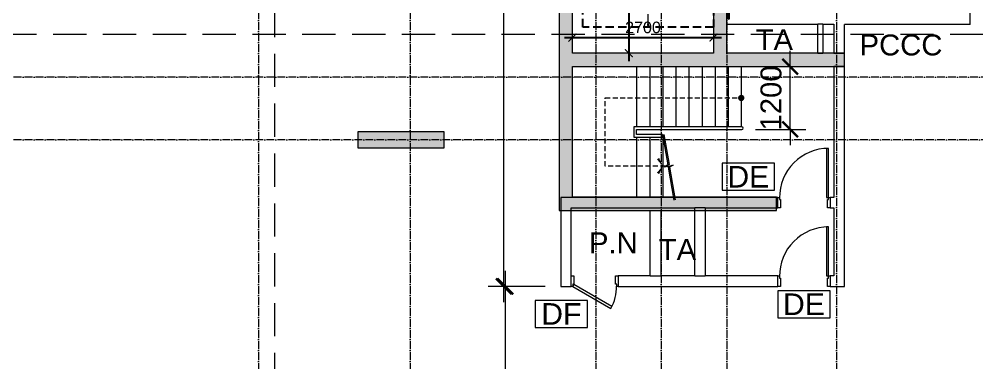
# Model space of a CAD drawing. Header units: millimetres. Extents: x -55734 to 118445, y -16290 to 119028.
# Drawn here: x 12428 to 30731, y 13641 to 20205 of the extents above; entities that cross this region are included whole.
import ezdxf
from ezdxf.enums import TextEntityAlignment as Align

# ---------------------------------------------------------------- set-up
doc = ezdxf.new("R2010")
doc.units = ezdxf.units.MM
for name, pattern in [('CENTERX2', [4, 2.5, -0.5, 0.5, -0.5]), ('CGXD', [18, 4, -2, 4, -2, 4, -2]), ('Grid Line', [4.2, 3, -0.6, 0, -0.6]), ('HIDDEN', [0.375, 0.25, -0.125]), ('HIDDEN2', [4.7625, 3.175, -1.5875]), ('HIDDENX2', [0.75, 0.5, -0.25])]:
    doc.linetypes.add(name, pattern=pattern)
doc.layers.get('Defpoints').update_dxf_attribs({"color": 230})
for name, color, linetype, lineweight in [('CHU', 181, 'Continuous', 5), ('CUA', 31, 'Continuous', 9), ('DIM', 1, 'Continuous', 5), ('Duong Ranh', 83, 'CGXD', 50), ('GRA', 211, 'Continuous', 9), ('HATCH-1', 8, 'Continuous', 5), ('KI-HIEU-1', 151, 'Continuous', 9), ('NET-CAT', 3, 'Continuous', 15), ('NET-THAY', 2, 'Continuous', 9), ('NET-THAY-2', 55, 'Continuous', 13), ('THIET-BI-1', 26, 'Continuous', 5), ('TRUC', 225, 'Continuous', 5), ('X-COT HAM$0$LC.HA', 8, 'Continuous', 9), ('Y-GHI CHU PCCC$0$Z-CT1-GHI CHU TT$0$KI-HIEU', 6, 'Continuous', 13)]:
    doc.layers.add(name, color=color, linetype=linetype, lineweight=lineweight)
doc.styles.add('Arial_3', font='arial_0.ttf', dxfattribs={"height": 500})
doc.styles.add('Arial_4', font='arial_0.ttf', dxfattribs={"height": 400})
doc.styles.add('hoistway plan', font='chhbg.shx', dxfattribs={"height": 45})
doc.styles.add('TA1', font='arial_0.ttf')
doc.styles.add('Y-GHI CHU PCCC$0$Arial', font='arial_0.ttf')
doc.dimstyles.new('D_100', dxfattribs={"dimtxt": 220, "dimasz": 150, "dimexe": 150, "dimexo": 150, "dimgap": 80, "dimtad": 1, "dimdec": 0, "dimzin": 9, "dimtxsty": 'TA1', "dimblk": 'ARCHTICK', "dimcen": 1, "dimdle": 150, "dimclrd": 256, "dimclre": 256, "dimclrt": 7, "dimadec": 0, "dimazin": 0, "dimtfac": 1, "dimtdec": 0, "dimtix": 1, "dimtmove": 1, "dimatfit": 3, "dimfxl": 0, "dimtolj": 1, "dimtzin": 0, "dimlwd": -1, "dimlwe": -1, "dimarcsym": 0})
doc.dimstyles.new('D_200_KTx2', dxfattribs={"dimtxt": 400, "dimasz": 300, "dimexe": 300, "dimexo": 300, "dimgap": 160, "dimtad": 1, "dimdec": 0, "dimzin": 9, "dimtxsty": 'TA1', "dimblk": 'ARCHTICK', "dimcen": 1, "dimdle": 300, "dimclrd": 256, "dimclre": 256, "dimclrt": 7, "dimadec": 0, "dimazin": 0, "dimtfac": 1, "dimtdec": 0, "dimtix": 1, "dimtmove": 1, "dimatfit": 3, "dimldrblk": 'ARCHTICK', "dimfxl": 0, "dimtolj": 1, "dimtzin": 0, "dimlwd": -1, "dimlwe": -1, "dimarcsym": 0})
doc.dimstyles.new('hoistway plan', dxfattribs={"dimtxt": 45, "dimasz": 17, "dimexe": 15, "dimexo": 20, "dimgap": 25, "dimtad": 1, "dimdec": 0, "dimzin": 0, "dimdsep": 46, "dimtxsty": 'hoistway plan', "dimblk": 'DOT', "dimcen": 50, "dimclrd": 8, "dimclre": 8, "dimclrt": 3, "dimadec": 0, "dimazin": 0, "dimtfac": 1, "dimtdec": 0, "dimtmove": 1, "dimatfit": 3, "dimfxl": 0, "dimtolj": 1, "dimtzin": 0, "dimarcsym": 0})

# ---------------------------------------------------------------- blocks, each defined once
blk = doc.blocks.new('CUA 1 CANH MO - 2 - Type 1000-1152409-MẶT BẰNG HẦM 2')
at = {"layer": 'CUA', "lineweight": 5}
for p, q in [((-399, -102), (-399, 98)), ((-399, 98), (-349, 98)), ((-349, 98), (-349, -61)), ((551, 98), (601, 98)), ((551, -61), (551, 98)), ((601, 98), (601, -102)), ((-369, -102), (-399, -102)), ((-369, -61), (-369, -102)), ((-349, -61), (-369, -61)), ((571, -61), (551, -61)), ((571, -102), (571, -61)), ((601, -102), (571, -102))]:
    blk.add_line(p, q, dxfattribs=at)
at = {"layer": 'CUA'}
for p, q in [((-328, -102), (-368, -102)), ((-368, -102), (-368, -1040)), ((-328, -1040), (-328, -102)), ((-368, -1040), (-328, -1040))]:
    blk.add_line(p, q, dxfattribs=at)
at = {"layer": 'CUA', "lineweight": 5}
blk.add_arc((-368, -102), 938, 270, 0.5, dxfattribs=at)
blk = doc.blocks.new('CUA 1 CANH MO - 2 - Type 1-1152400-MẶT BẰNG HẦM 2')
at = {"layer": 'CUA', "lineweight": 5}
for p, q in [((-349, -102), (-349, 98)), ((-349, 98), (-299, 98)), ((-299, 98), (-299, -61)), ((501, 98), (551, 98)), ((501, -61), (501, 98)), ((551, 98), (551, -102)), ((-319, -102), (-349, -102)), ((-319, -61), (-319, -102)), ((-299, -61), (-319, -61)), ((521, -61), (501, -61)), ((521, -102), (521, -61)), ((551, -102), (521, -102))]:
    blk.add_line(p, q, dxfattribs=at)
at = {"layer": 'CUA'}
for p, q in [((-298, -68), (-318, -102)), ((-318, -102), (408, -521)), ((428, -487), (-298, -68)), ((408, -521), (428, -487))]:
    blk.add_line(p, q, dxfattribs=at)
at = {"layer": 'CUA', "lineweight": 5}
blk.add_arc((-318, -102), 838, 330, 0.5, dxfattribs=at)
blk = doc.blocks.new('_ArchTick')
at = {"color": 0, "const_width": 0.15}
blk.add_lwpolyline([(-0.5, -0.5), (0.5, 0.5)], dxfattribs=at)
blk = doc.blocks.new('*D17')
at = {"layer": 'Defpoints', "color": 0, "transparency": 16777216}
for p in [(26201, 19300), (27164, 19300), (26201, 18100)]:
    blk.add_point(p, dxfattribs=at)
at = {"layer": 'DIM', "transparency": 16777216}
for p, q in [((27164, 19300), (27164, 19600)), ((26501, 19300), (27464, 19300)), ((27164, 18100), (27164, 19300)), ((26501, 18100), (27464, 18100)), ((27164, 18100), (27164, 17800))]:
    blk.add_line(p, q, dxfattribs=at)
at = {"layer": 'DIM', "transparency": 16777216, "xscale": 300, "yscale": 300, "zscale": 300}
for p, rotation in [((27164, 19300), 270), ((27164, 18100), 90)]:
    blk.add_blockref('_ArchTick', p, dxfattribs=dict(at, rotation=rotation))
at = {"layer": 'DIM', "color": 7, "transparency": 16777216, "insert": (26799, 18700), "char_height": 400, "attachment_point": 5, "rotation": 90, "style": 'TA1'}
blk.add_mtext('\\A1;1200', dxfattribs=at)
blk = doc.blocks.new('_DOT')
at = {"color": 0, "linetype": 'ByBlock'}
blk.add_line((-0.5, 0), (-1, 0), dxfattribs=at)
at = {"color": 0, "linetype": 'ByBlock', "const_width": 0.5}
blk.add_lwpolyline([(-0.25, 0, 1), (0.25, 0, 1)], format="xyb", close=True, dxfattribs=at)
blk = doc.blocks.new('*D43')
at = {"layer": 'Defpoints', "transparency": 16777216}
blk.add_line((1329, 5700), (1329, 2850), dxfattribs=at)
at = {"layer": 'Defpoints', "color": 0, "transparency": 16777216}
for p in [(1329, 5550), (1329, 3000), (1329, 3000)]:
    blk.add_point(p, dxfattribs=at)
at = {"layer": 'Defpoints', "transparency": 16777216, "xscale": 150, "yscale": 150, "zscale": 150}
for p, rotation in [((1329, 5550), 89.99999999999993), ((1329, 3000), 269.9999999999999)]:
    blk.add_blockref('_ArchTick', p, dxfattribs=dict(at, rotation=rotation))
at = {"layer": 'Defpoints', "color": 7, "transparency": 16777216, "insert": (944, 4225), "char_height": 220, "attachment_point": 5, "rotation": 90, "style": 'TA1'}
blk.add_mtext('\\A1;2550', dxfattribs=at)
blk = doc.blocks.new('*D44')
at = {"layer": 'Defpoints', "transparency": 16777216}
blk.add_line((100, 3301), (3100, 3301), dxfattribs=at)
at = {"layer": 'Defpoints', "color": 0, "transparency": 16777216}
for p in [(250, 3301), (2950, 3301), (2950, 3301)]:
    blk.add_point(p, dxfattribs=at)
at = {"layer": 'Defpoints', "transparency": 16777216, "xscale": 150, "yscale": 150, "zscale": 150}
for p, rotation in [((250, 3301), 179.9999999999999), ((2950, 3301), 359.9999999999999)]:
    blk.add_blockref('_ArchTick', p, dxfattribs=dict(at, rotation=rotation))
at = {"layer": 'Defpoints', "color": 7, "transparency": 16777216, "insert": (1600, 3493), "char_height": 220, "attachment_point": 5, "style": 'TA1'}
blk.add_mtext('\\A1;2700', dxfattribs=at)
blk = doc.blocks.new('*U53')
for points in [[(-1219, 50), (-50, 50), (0, -100), (0, 200), (50, 50), (1320, 50)], [(-1219, 0), (-50, 0), (0, -150), (0, 150), (50, 0), (1320, 0)]]:
    blk.add_lwpolyline(points)
blk = doc.blocks.new('A$C51DB3DEF')
blk.add_lwpolyline([(3210, -1150), (1150, -1150), (1150, -1350), (1703, -1350), (1694, -1300), (1200, -1300), (1200, -1200), (3210, -1200, 1)], format="xyb", close=True)
at = {"layer": 'HATCH-1', "linetype": 'HIDDENX2', "ltscale": 100, "const_width": 60}
blk.add_lwpolyline([(3200, -630, -1), (3200, -570, -1)], format="xyb", close=True, dxfattribs=at)
at = {"layer": 'HATCH-1', "linetype": 'HIDDEN2', "ltscale": 30}
blk.add_lwpolyline([(1750, -1900), (600, -1900), (600, -600), (3200, -600)], dxfattribs=at)
at = {"layer": 'HATCH-1'}
blk.add_lwpolyline([(1609, -1759, 50, 0, 0), (1700, -1900, 0, 50, 0), (1609, -2041, 50, 50, 0)], format="xyseb", dxfattribs=at)
at = {"layer": 'NET-THAY-2'}
for p, q in [((1200, 0), (1200, -1150)), ((1450, 0), (1450, -1150)), ((1700, 0), (1700, -1150)), ((1950, 0), (1950, -1150)), ((2200, 0), (2200, -1150)), ((2450, 0), (2450, -1150)), ((2700, 0), (2700, -1150)), ((2950, 0), (2950, -1150)), ((3200, 0), (3200, -1150)), ((1200, -1350), (1200, -2500)), ((1450, -1350), (1450, -2500)), ((1700, -1350), (1700, -2500))]:
    blk.add_line(p, q, dxfattribs=at)
at = {"layer": 'HATCH-1', "xscale": 0.4999999999999998, "yscale": 0.4999999999999998, "zscale": 0.4999999999999998, "rotation": 280}
blk.add_blockref('*U53', (1800, -1900), dxfattribs=at)
blk = doc.blocks.new('*D63')
at = {"layer": 'Defpoints', "color": 0, "transparency": 16777216}
for p in [(22778, 15100), (21718, 1803), (22778, 1803)]:
    blk.add_point(p, dxfattribs=at)
at = {"layer": 'DIM', "transparency": 16777216}
for p, q in [((21718, 15400), (21718, 1503)), ((22478, 15100), (21418, 15100)), ((22478, 1803), (21418, 1803))]:
    blk.add_line(p, q, dxfattribs=at)
at = {"layer": 'DIM', "transparency": 16777216, "xscale": 300, "yscale": 300, "zscale": 300}
for p, rotation in [((21718, 15100), 90), ((21718, 1803), 270)]:
    blk.add_blockref('_ArchTick', p, dxfattribs=dict(at, rotation=rotation))
at = {"layer": 'DIM', "color": 7, "transparency": 16777216, "insert": (21353, 8452), "char_height": 400, "attachment_point": 5, "rotation": 90, "style": 'TA1', "bg_fill": 3, "box_fill_scale": 1.1, "bg_fill_color": 256, "bg_fill_true_color": 13158600, "bg_fill_transparency": 0}
blk.add_mtext('\\A1;13297', dxfattribs=at)
blk = doc.blocks.new('*D65')
at = {"layer": 'Defpoints', "color": 0, "transparency": 16777216}
for p in [(21690, 31300), (22778, 31300), (22778, 15100)]:
    blk.add_point(p, dxfattribs=at)
at = {"layer": 'DIM', "transparency": 16777216}
for p, q in [((21690, 14800), (21690, 31600)), ((22478, 31300), (21390, 31300)), ((22478, 15100), (21390, 15100))]:
    blk.add_line(p, q, dxfattribs=at)
at = {"layer": 'DIM', "transparency": 16777216, "xscale": 300, "yscale": 300, "zscale": 300}
for p, rotation in [((21690, 31300), 90), ((21690, 15100), 270)]:
    blk.add_blockref('_ArchTick', p, dxfattribs=dict(at, rotation=rotation))
at = {"layer": 'DIM', "color": 7, "transparency": 16777216, "insert": (21326, 23200), "char_height": 400, "attachment_point": 5, "rotation": 90, "style": 'TA1', "bg_fill": 3, "box_fill_scale": 1.1, "bg_fill_color": 256, "bg_fill_true_color": 13158600, "bg_fill_transparency": 0}
blk.add_mtext('\\A1;16200', dxfattribs=at)
blk = doc.blocks.new('ALC1807-ASCENT PLAZA-KET CAU_rvt-1-MẶT BẰNG HẦM 1')
at = {"layer": 'X-COT HAM$0$LC.HA'}
h = blk.add_hatch(color=256, dxfattribs=at)
h.dxf.hatch_style = 1
h.paths.add_polyline_path([(20551, 17750), (20551, 18050), (18901, 18050), (18901, 17750)])
at = {"ltscale": 1000}
blk.add_lwpolyline([(20551, 17750), (20551, 18050), (18901, 18050), (18901, 17750)], close=True, dxfattribs=at)
blk = doc.blocks.new('Y-GHI CHU PCCC$0$A$C53D4240F')
at = {"color": 8, "ltscale": 30}
blk.add_lwpolyline([(-266.7, -137.5), (266.7, -137.5), (266.7, 137.5), (-266.7, 137.5)], close=True, dxfattribs=at)
at = {"color": 8, "style": 'Y-GHI CHU PCCC$0$Arial'}
blk.add_text('DE', height=220, dxfattribs=at).set_placement((0, 0), align=Align.MIDDLE_CENTER)
blk = doc.blocks.new('Y-GHI CHU PCCC$0$A$C67775D76')
at = {"color": 8, "ltscale": 30}
blk.add_lwpolyline([(-266.7, -137.5), (266.7, -137.5), (266.7, 137.5), (-266.7, 137.5)], close=True, dxfattribs=at)
at = {"color": 8, "style": 'Y-GHI CHU PCCC$0$Arial'}
blk.add_text('DF', height=220, dxfattribs=at).set_placement((0, 0), align=Align.MIDDLE_CENTER)
blk = doc.blocks.new('P15_1000kg_1.75_2S_900_1100x2100_Side_1850x2530_1850x2530_OH-4630_PIT-1410')
h = blk.add_hatch()
h.set_pattern_fill('ANSI31', color=256, scale=50, angle=90, style=0)
h.set_pattern_definition([(225, (-50646.326, 22192.5385), (4.4194174, -4.4194174), [])])
h.paths.add_polyline_path([(740, 1769), (742, 1769), (742, 1741, 0.414214), (750, 1733), (795, 1733, -0.414214), (800, 1728), (800, 1722, -0.414214), (795, 1717), (750, 1717, 0.414214), (742, 1709), (742, 1682), (740, 1682), (740, 1710, -0.414214), (749, 1719), (794, 1719, 0.414214), (798, 1723), (798, 1727, 0.414214), (794, 1731), (749, 1731, -0.414214), (740, 1740)])
h = blk.add_hatch()
h.set_pattern_fill('ANSI31', color=256, scale=50, angle=90, style=0)
h.set_pattern_definition([(315, (-55417.6614, 22192.5385), (-4.4194174, -4.4194174), [])])
h.paths.add_polyline_path([(1760, 1769), (1758, 1769), (1758, 1741, -0.414214), (1750, 1733), (1705, 1733, 0.414214), (1700, 1728), (1700, 1722, 0.414214), (1705, 1717), (1750, 1717, -0.414214), (1758, 1709), (1758, 1682), (1760, 1682), (1760, 1710, 0.414214), (1751, 1719), (1706, 1719, -0.414214), (1702, 1723), (1702, 1727, -0.414214), (1706, 1731), (1751, 1731, 0.414214), (1760, 1740)])
h = blk.add_hatch()
h.set_pattern_fill('ANSI31', color=256, scale=50, angle=90, style=0)
h.set_pattern_definition([(225, (-52820.642, 26011.539), (-4.4194174, 4.4194174), [])])
h.paths.add_polyline_path([(1247, -219, 0.227735), (1246, -218, -0.227735), (1245, -216), (1245, -190, -0.414214), (1247, -188), (1253, -188, -0.414214), (1255, -190), (1255, -216, -0.227735), (1254, -218, 0.227735), (1254, -219), (1254, -241, 0.414214), (1256, -243), (1286, -243, -0.414214), (1288, -245), (1288, -250), (1213, -250), (1213, -245, -0.414214), (1215, -243), (1245, -243, 0.414214), (1247, -241)])
at = {"linetype": 'CENTERX2', "ltscale": 100}
for p, q in [((1812, 1725), (689, 1725)), ((1250, -250), (1250, 1800)), ((2385, 194), (115, 1356)), ((115, 194), (2385, 1356)), ((175, 775), (2450, 775))]:
    blk.add_line(p, q, dxfattribs=at)
for p, q in [((740, 1769), (740, 1740)), ((742, 1769), (740, 1769)), ((740, 1682), (740, 1710)), ((742, 1682), (740, 1682)), ((742, 1769), (742, 1741)), ((742, 1709), (742, 1682)), ((749, 1731), (794, 1731)), ((749, 1719), (794, 1719)), ((750, 1733), (795, 1733)), ((750, 1717), (795, 1717)), ((798, 1727), (798, 1723)), ((800, 1728), (800, 1722)), ((1700, 1728), (1700, 1722)), ((1702, 1727), (1702, 1723)), ((1750, 1733), (1705, 1733)), ((1750, 1717), (1705, 1717)), ((1751, 1731), (1706, 1731)), ((1751, 1719), (1706, 1719)), ((1758, 1769), (1760, 1769)), ((1758, 1769), (1758, 1741)), ((1758, 1709), (1758, 1682)), ((1758, 1682), (1760, 1682)), ((1760, 1769), (1760, 1740)), ((1760, 1682), (1760, 1710)), ((0, 1325), (30, 1260)), ((30, 1225), (30, 325)), ((85, 1225), (85, 325)), ((115, 1225), (115, 325)), ((115, 1225), (115, 325)), ((175, 1225), (175, 325)), ((255, 1260), (245, 1260)), ((135, 775), (170, 775)), ((135, 775), (170, 775)), ((0, 225), (30, 290)), ((255, 290), (245, 290)), ((1213, -250), (1213, -245)), ((1288, -250), (1213, -250)), ((1215, -243), (1245, -243)), ((1245, -216), (1245, -190)), ((1253, -188), (1247, -188)), ((1247, -219), (1247, -241)), ((1254, -219), (1254, -241)), ((1255, -216), (1255, -190)), ((1286, -243), (1256, -243)), ((1288, -250), (1288, -245))]:
    blk.add_line(p, q)
at = {"ltscale": 100}
for p, q in [((820, 1660), (1680, 1790)), ((1680, 1660), (820, 1790))]:
    blk.add_line(p, q, dxfattribs=at)
at = {"linetype": 'HIDDEN', "ltscale": 150}
for p, q in [((175, 1356), (175, 1260)), ((175, 290), (175, 194))]:
    blk.add_line(p, q, dxfattribs=at)
for points in [[(820, 1660), (1680, 1660), (1680, 1790), (820, 1790)], [(0, 1225), (0, 1275), (-50, 1275), (-50, 1225)], [(0, 275), (0, 325), (-50, 325), (-50, 275)], [(215, 248), (215, 293), (255, 293), (255, 248)], [(255, 243), (255, 298), (257, 298), (257, 243)]]:
    blk.add_lwpolyline(points, close=True)
for points in [[(30, 1248), (30, 1515), (85, 1515), (85, 1225)], [(115, 325), (115, 85), (175, 85), (175, 194), (2385, 194), (2385, 1356), (175, 1356), (175, 1515), (115, 1515), (115, 1515)], [(115, 1515), (115, 1225)], [(185, 1260), (175, 1260), (175, 1225), (255, 1225), (255, 1260), (255, 1325), (2355, 1325), (2355, 225), (255, 225), (255, 290), (255, 325), (175, 325), (175, 290), (185, 290)], [(-20, 1260), (-20, 1225), (30, 1225), (30, 1260), (15, 1260), (15, 1255), (25, 1255), (25, 1230), (-15, 1230), (-15, 1255), (-5, 1255), (-5, 1260), (-20, 1260)], [(70, 775), (35, 775), (35, 1260), (70, 1260), (70, 290), (35, 290), (35, 775)], [(170, 775), (135, 775), (135, 1260), (170, 1260), (170, 290), (135, 290), (135, 775)], [(-20, 290), (-20, 325), (30, 325), (30, 290), (15, 290), (15, 295), (25, 295), (25, 320), (-15, 320), (-15, 295), (-5, 295), (-5, 290), (-20, 290)], [(85, 325), (85, 85), (30, 85), (30, 290)]]:
    blk.add_lwpolyline(points)
at = {"ltscale": 100}
for centre in [(1250, 1725), (1250, 775)]:
    blk.add_circle(centre, 23.8, dxfattribs=at)
for centre, radius, start, end in [((749, 1740), 9, 180, 270), ((749, 1710), 9, 90, 180), ((750, 1741), 8, 180, 270), ((750, 1709), 8, 90, 180), ((794, 1727), 4, 0, 90), ((794, 1723), 4, 270, 0), ((795, 1728), 5, 0, 90), ((795, 1722), 5, 270, 0), ((1705, 1728), 5, 90, 180), ((1705, 1722), 5, 180, 270), ((1706, 1727), 4, 90, 180), ((1706, 1723), 4, 180, 270), ((1750, 1741), 8, 270, 0), ((1750, 1709), 8, 0, 90), ((1751, 1740), 9, 270, 0), ((1751, 1710), 9, 0, 90), ((1215, -245), 2, 90, 180), ((1247, -190), 2, 90, 180), ((1247, -216), 2, 180, 231.3178), ((1245, -241), 2, 270, 0), ((1245, -219), 2, 0, 51.3178), ((1253, -190), 2, 0, 90), ((1253, -216), 2, 308.6822, 0), ((1256, -219), 2, 128.6822, 180), ((1256, -241), 2, 180, 270), ((1286, -245), 2, 0, 90)]:
    blk.add_arc(centre, radius, start, end)
at = {"layer": 'Defpoints', "linetype": 'HIDDEN2', "ltscale": 50}
blk.add_lwpolyline([(0, -250), (2500, -250), (2500, 1800), (0, 1800)], close=True, dxfattribs=at)
at = {"layer": 'Defpoints'}
blk.add_text('1000kg_2.0_900_1100x2100_2050-2500_OH-4850_PIT-1650', height=20, dxfattribs=at).set_placement((1418, 250))
for points in [[(52, 1065), (52, 866)], [(152, 1065), (152, 866)], [(52, 485), (52, 684)], [(152, 485), (152, 684)]]:
    blk.add_leader(points, dimstyle='hoistway plan', override={"dimasz": 40, "dimtad": 0, "dimclrd": 256})
blk = doc.blocks.new('A$C18732D84')
at = {"layer": 'GRA', "transparency": 33554687}
h = blk.add_hatch(dxfattribs=at)
h.set_pattern_fill('ANSI37', color=159, scale=50, angle=180, style=0)
h.set_pattern_definition([(225, (279041.963, 8289.836), (4.41941738, -4.41941738), []), (315, (279041.963, 8289.836), (4.41941738, 4.41941738), [])])
h.paths.add_polyline_path([(3250, 3925), (3250, 3650), (3230, 3650), (3230, 3908.6)])
at = {"layer": 'NET-CAT'}
h = blk.add_hatch(color=256, dxfattribs=at)
h.dxf.hatch_style = 1
h.paths.add_polyline_path([(5450, 10650), (5200, 10650), (5200, 9650), (5450, 9650)], flags=17)
h.paths.add_polyline_path([(5450, 12850), (5200, 12850), (5200, 11850), (5450, 11850)], flags=17)
h.paths.add_polyline_path([(5450, 8450), (5200, 8450), (5200, 7450), (5450, 7450)], flags=17)
h.paths.add_polyline_path([(5450, 6250), (5200, 6250), (5200, 5800), (3000, 5800), (3000, 14500), (5200, 14500), (5200, 14050), (5450, 14050), (5450, 14750), (2750, 14750), (2750, 7850), (2350, 7850), (2350, 7600), (2750, 7600), (2750, 5800), (950, 5800), (950, 7600), (1350, 7600), (1350, 7850), (700, 7850), (700, 5800), (0, 5800), (0, 0), (4150, 0), (4150, 250), (250, 250), (250, 2750), (5450, 2750), (5450, 3000), (3200, 3000), (3200, 3875), (2950, 3875), (2950, 3000), (250, 3000), (250, 5550), (2950, 5550), (2950, 5075), (3200, 5075), (3200, 5550), (5450, 5550)])
at = {"layer": 'GRA'}
blk.add_lwpolyline([(3250, 3925), (3250, 3650), (3230, 3650), (3230, 3908.6)], close=True, dxfattribs=at)
at = {"layer": 'NET-CAT'}
for points in [[(0, 5800), (0, 0), (4150, 0), (4150, 250), (250, 250), (250, 2750), (5450, 2750), (5450, 3000), (3200, 3000), (3200, 3875)], [(2950, 3875), (2950, 3000), (250, 3000), (250, 5550)]]:
    blk.add_lwpolyline(points, dxfattribs=at)
at = {"layer": 'THIET-BI-1', "xscale": -1}
blk.add_blockref('P15_1000kg_1.75_2S_900_1100x2100_Side_1850x2530_1850x2530_OH-4630_PIT-1410', (2950, 3750), dxfattribs=at)
at = {"layer": 'Defpoints'}
dim = blk.add_linear_dim(base=(1328.6, 3000), p1=(1328.6, 5550), p2=(1328.6, 3000), angle=90, dimstyle='D_100', dxfattribs=at)
dim.commit()
dim.dimension.update_dxf_attribs({"geometry": '*D43', "text_midpoint": (1136.2, 4225), "dimtype": 128})
dim = blk.add_linear_dim(base=(2950, 3300.8), p1=(250, 3300.8), p2=(2950, 3300.8), dimstyle='D_100', dxfattribs=at)
dim.commit()
dim.dimension.update_dxf_attribs({"geometry": '*D44', "text_midpoint": (1600, 3493.1)})
blk = doc.blocks.new('A$C2FD36E42')
blk.add_blockref('A$C18732D84', (22350, 16250))

msp = doc.modelspace()

# ---------------------------------------------------------------- linework, layer by layer
at = {"layer": 'KI-HIEU-1', "linetype": 'HIDDEN2', "ltscale": 200}
for p, q in [((17315.5, -12522.7), (17315.5, 48030.3)), ((-24070.5, 19919), (115122.3, 19919))]:
    msp.add_line(p, q, dxfattribs=at)
at = {"layer": 'NET-CAT'}
for p, q in [((30600.9, 20100.3), (30600.9, 24545.4)), ((25950.5, 20109.9), (27690.6, 20109.9)), ((27790.6, 20109.9), (28000.5, 20109.9)), ((28000.5, 20109.9), (28000.5, 19553.3)), ((28200.5, 19553.3), (28200.5, 20100.3)), ((30600.9, 20100.3), (28200.5, 20100.3)), ((28000.5, 19553.3), (28200.5, 19553.3)), ((28000.5, 19303.3), (28000.5, 16799.9)), ((28200.5, 19303.3), (28000.5, 19303.3)), ((28200.5, 15099.9), (28200.5, 19303.3)), ((26928.4, 16799.9), (22778.4, 16799.9)), ((22778.4, 16799.9), (22778.4, 15099.9)), ((26928.4, 16599.9), (26928.4, 16799.9)), ((28000.5, 16799.9), (27928.4, 16799.9)), ((27928.4, 16799.9), (27928.4, 16599.9)), ((22978.4, 16599.9), (25340.5, 16599.9)), ((22978.4, 15099.9), (22978.4, 16599.9)), ((25540.5, 16599.9), (26928.4, 16599.9)), ((27928.4, 16599.9), (28000.5, 16599.9)), ((28000.5, 16599.9), (28000.5, 15299.9)), ((24490.5, 15299.9), (23878.4, 15299.9)), ((23878.4, 15299.9), (23878.4, 15099.9)), ((25340.5, 15299.9), (24690.5, 15299.9)), ((26928.4, 15299.9), (25540.5, 15299.9)), ((26928.4, 15099.9), (26928.4, 15299.9)), ((28000.5, 15299.9), (27928.4, 15299.9)), ((27928.4, 15299.9), (27928.4, 15099.9)), ((22778.4, 15099.9), (22978.4, 15099.9)), ((23878.4, 15099.9), (26928.4, 15099.9)), ((27928.4, 15099.9), (28200.5, 15099.9))]:
    msp.add_line(p, q, dxfattribs=at)
at = {"layer": 'NET-THAY'}
for p, q in [((27690.6, 19553.3), (27690.6, 20109.9)), ((27790.6, 20109.9), (27690.6, 20109.9)), ((27790.6, 20109.9), (27790.6, 19553.3)), ((27690.6, 19553.3), (27790.6, 19553.3)), ((24490.5, 15299.9), (24490.5, 16549.9)), ((24490.5, 16549.9), (24690.5, 16549.9)), ((24690.5, 16549.9), (24690.5, 15299.9)), ((24700.7, 15299.9), (24700.7, 16549.9)), ((25340.5, 15299.9), (25340.5, 16599.9)), ((25540.5, 16599.9), (25340.5, 16599.9)), ((25540.5, 16599.9), (25540.5, 15299.9)), ((24490.5, 15299.9), (24690.5, 15299.9)), ((25340.5, 15299.9), (25540.5, 15299.9))]:
    msp.add_line(p, q, dxfattribs=at)
at = {"layer": 'TRUC', "linetype": 'Grid Line', "ltscale": 50}
for p, q in [((17000.5, 47249.9), (17000.5, -9494.1)), ((19900.5, 47249.9), (19900.5, -9494.1)), ((23450.5, 47249.9), (23450.5, -9494.1)), ((24700.5, 47249.9), (24700.5, -12161.6)), ((25950.5, 47249.9), (25950.5, -9494.1)), ((28050.5, 47249.9), (28050.5, -12161.6))]:
    msp.add_line(p, q, dxfattribs=at)

# ---------------------------------------------------------------- block references
at = {"layer": 'CUA', "rotation": 180}
for p in [(27529.8, 16697.7), (27529.8, 15197.7)]:
    msp.add_blockref('CUA 1 CANH MO - 2 - Type 1000-1152409-MẶT BẰNG HẦM 2', p, dxfattribs=at)
at = {"layer": 'CUA'}
msp.add_blockref('CUA 1 CANH MO - 2 - Type 1-1152400-MẶT BẰNG HẦM 2', (23326.9, 15202.2), dxfattribs=at)
at = {"layer": 'Duong Ranh'}
msp.add_blockref('A$C2FD36E42', (400.5, 303.3), dxfattribs=at)
at = {"layer": 'NET-THAY'}
msp.add_blockref('A$C51DB3DEF', (23028.4, 19299.9), dxfattribs=at)
at = {"layer": 'Y-GHI CHU PCCC$0$Z-CT1-GHI CHU TT$0$KI-HIEU', "color": 8, "xscale": 1.875, "yscale": 1.875, "zscale": 1.875}
for p in [(26363.8, 17195.3), (27426.5, 14760.5)]:
    msp.add_blockref('Y-GHI CHU PCCC$0$A$C53D4240F', p, dxfattribs=at)

# ---------------------------------------------------------------- texts
at = {"layer": 'CHU', "color": 7, "char_height": 400, "attachment_point": 1, "line_spacing_factor": 0.936439}
for s, insert, width, style in [('\\pt2540,5080,7620,10160,12700,15240,17780,20320,22860,25400,27940,30480,33020,35560,38100,40640,43180,45720,48260,50800,53340,55880,58420,60960,63500,66040,68580,71120,73660,76200,78740,81280;TA', (26503.9, 20013.7), 749.42, 'Arial_3'), ('\\pt2540,5080,7620,10160,12700,15240,17780,20320,22860,25400,27940,30480,33020,35560,38100,40640,43180,45720,48260,50800,53340,55880,58420,60960,63500,66040,68580,71120,73660,76200,78740,81280;PCCC', (28490.1, 19912.2), 1644.28, 'Arial_3'), ('\\pt2540,5080,7620,10160,12700,15240,17780,20320,22860,25400,27940,30480,33020,35560,38100,40640,43180,45720,48260,50800,53340,55880,58420,60960,63500,66040,68580,71120,73660,76200,78740,81280;P.N', (23318.3, 16132.6), 975.66, 'Arial_4'), ('\\pt2540,5080,7620,10160,12700,15240,17780,20320,22860,25400,27940,30480,33020,35560,38100,40640,43180,45720,48260,50800,53340,55880,58420,60960,63500,66040,68580,71120,73660,76200,78740,81280;TA', (24652.8, 16005), 749.42, 'Arial_4')]:
    msp.add_mtext(s, dxfattribs=dict(at, insert=insert, width=width, style=style))

# ---------------------------------------------------------------- dimensions: what is measured, and where the dimension line sits
at = {"layer": 'DIM'}
dim = msp.add_linear_dim(base=(27163.7, 19299.9), p1=(26200.5, 18100.3), p2=(26200.5, 19299.9), angle=90, dimstyle='D_200_KTx2', dxfattribs=at)
dim.commit()
dim.dimension.update_dxf_attribs({"geometry": '*D17', "text_midpoint": (26799.4, 18700.1)})

# ---------------------------------------------------------------- next in the draw order: dimensions: what is measured, and where the dimension line sits
dim = msp.add_linear_dim(base=(21717.8, 1803.3), p1=(22778.4, 15099.9), p2=(22778.4, 1803.3), angle=90, dimstyle='D_200_KTx2', override={"dimtfill": 1, "dimarcsym": 2}, dxfattribs=at)
dim.commit()
dim.dimension.update_dxf_attribs({"geometry": '*D63', "text_midpoint": (21353.5, 8451.6)})

# ---------------------------------------------------------------- next in the draw order: dimensions: what is measured, and where the dimension line sits
dim = msp.add_linear_dim(base=(21690, 31299.9), p1=(22778.4, 15099.9), p2=(22778.4, 31299.9), angle=90, dimstyle='D_200_KTx2', override={"dimtfill": 1, "dimarcsym": 2}, dxfattribs=at)
dim.commit()
dim.dimension.update_dxf_attribs({"geometry": '*D65', "text_midpoint": (21325.8, 23199.9)})

# ---------------------------------------------------------------- next in the draw order: linework, layer by layer
at = {"layer": 'TRUC', "linetype": 'Grid Line', "ltscale": 50}
for p, q in [((48819.1, 19099.9), (-19344.9, 19099.9)), ((48819.1, 17899.9), (-21659.5, 17899.9))]:
    msp.add_line(p, q, dxfattribs=at)

# ---------------------------------------------------------------- next in the draw order: block references
at = {"layer": 'NET-CAT'}
msp.add_blockref('ALC1807-ASCENT PLAZA-KET CAU_rvt-1-MẶT BẰNG HẦM 1', (0, 0), dxfattribs=at)
at = {"layer": 'Y-GHI CHU PCCC$0$Z-CT1-GHI CHU TT$0$KI-HIEU', "color": 8, "xscale": 1.875, "yscale": 1.875, "zscale": 1.875}
msp.add_blockref('Y-GHI CHU PCCC$0$A$C67775D76', (22789.8, 14575, 0), dxfattribs=at)

doc.saveas('drawing.dxf')
